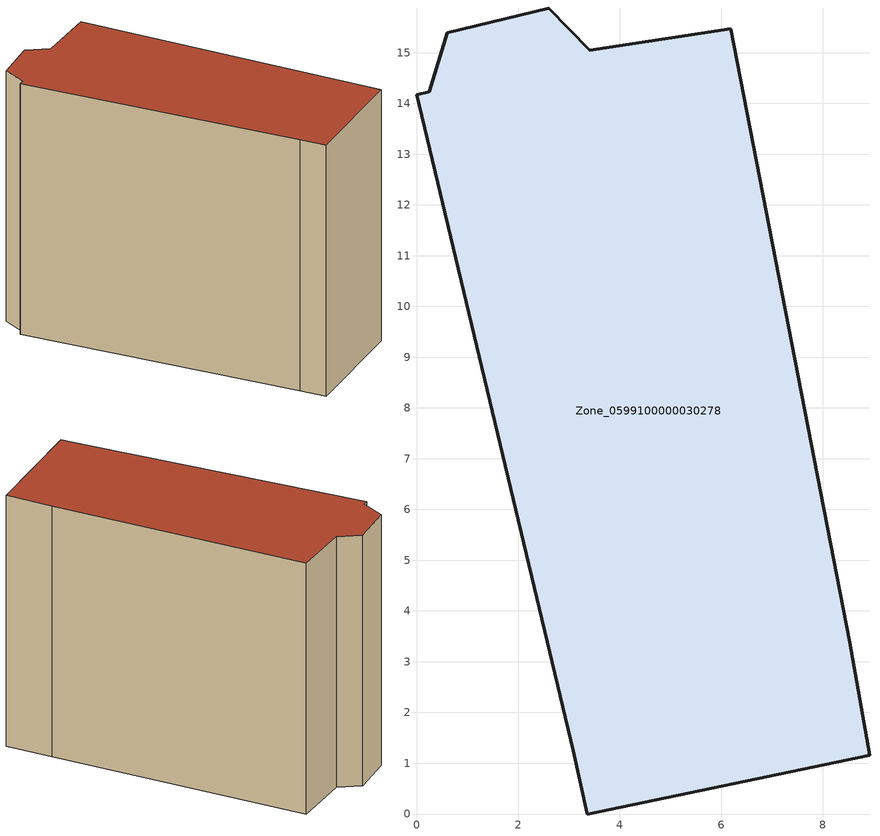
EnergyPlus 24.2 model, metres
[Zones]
Zone_0599100000030278
 floor ground (C_G): 0.25,14.23 0.6,15.39 2.6,15.88 3.41,15.05 6.19,15.47 8.53,3.38 8.93,1.16 3.36,0 3.08,1.25 0,14.17 z0
 wall outside (C_F): 3.41,15.05 2.6,15.88 0.6,15.39 0.25,14.23 0,14.17 3.08,1.25 3.36,0 8.93,1.16 8.53,3.38 6.19,15.47 3.41,15.05 z0:12.42
 roof outside (C_R): 8.53,3.38 6.19,15.47 3.41,15.05 2.6,15.88 0.6,15.39 0.25,14.23 0,14.17 3.08,1.25 3.36,0 8.93,1.16 z12.42
[BUILDING]
Pand.0599100000030278: North Axis=0; Terrain=City; Loads Convergence Tolerance Value=0.04; Temperature Convergence Tolerance Value=0.4; Solar Distribution=FullExterior; Maximum Number of Warmup Days=25; Minimum Number of Warmup Days=1
[Site:Location]
Rotterdam.The.Hague.AP_ZH_NLD Design_Conditions: Latitude=51.96; Longitude=4.45; Time Zone=1; Elevation=-4.5
[SITE:GROUNDTEMPERATURE:BUILDINGSURFACE]
18, 18, 18, 18, 18, 18, 18, 18, 18, 18, 18, 18
[MATERIAL] Thermal Absorptance=0.9; Solar Absorptance=0.7; Visible Absorptance=0.7
Name | Roughness | Thickness | Conductivity | Density | Specific Heat
G.TI.1946 | MediumSmooth | 0.15 | 1 | 540 | 1210
F.TI.1946 | Rough | 0.3 | 0.857143 | 1920 | 840
R.TI.1946 | MediumRough | 0.2 | 0.1 | 1500 | 1000
[CONSTRUCTION]
C_G: G.TI.1946
C_F: F.TI.1946
C_R: R.TI.1946
[ZONE]
Zone_0599100000030278: Type=1; Multiplier=1; Ceiling Height=Autocalculate; Volume=Autocalculate; Floor Area=autocalculate; Part of Total Floor Area=Yes
[ZONEINFILTRATION:DESIGNFLOWRATE]
Infil_Zone_0599100000030278: Zone or ZoneList or Space or SpaceList=Zone_0599100000030278; Schedule=AlwaysOn; Design Flow Rate Calculation Method=Flow/Area; Flow Rate per Floor Area=0.003; Constant Term Coefficient=1; Temperature Term Coefficient=0; Velocity Term Coefficient=0; Velocity Squared Term Coefficient=0
[HVACTEMPLATE:ZONE:IDEALLOADSAIRSYSTEM]
Zone_0599100000030278: Maximum Heating Supply Air Temperature=50; Minimum Cooling Supply Air Temperature=13; Maximum Heating Supply Air Humidity Ratio=0.0156; Minimum Cooling Supply Air Humidity Ratio=0.0077; Heating Limit=NoLimit; Cooling Limit=NoLimit; Dehumidification Control Type=ConstantSensibleHeatRatio; Cooling Sensible Heat Ratio=0.7; Dehumidification Setpoint=60; Humidification Control Type=None; Humidification Setpoint=30; Outdoor Air Method=None; Outdoor Air Flow Rate per Person=0.00944; Outdoor Air Flow Rate per Zone Floor Area=0; Outdoor Air Flow Rate per Zone=0; Demand Controlled Ventilation Type=None; Outdoor Air Economizer Type=NoEconomizer; Heat Recovery Type=None; Sensible Heat Recovery Effectiveness=0.7; Latent Heat Recovery Effectiveness=0.65
[ZONECONTROL:THERMOSTAT]
ThermostatControl_Zone_0599100000030278: Zone or ZoneList=Zone_0599100000030278; Control Type Schedule=DualSetpointControlType; Control 1=Thermostat_Zone_0599100000030278; Temperature Difference Between Cutout And Setpoint=0
[THERMOSTATSETPOINT:DUALSETPOINT]
Thermostat_Zone_0599100000030278: Heating Setpoint Temperature Schedule=HeatingSetpoint_Zone_0599100000030278; Cooling Setpoint Temperature Schedule=CoolingSetpoint_Zone_0599100000030278
[SCHEDULE:COMPACT]
HeatingSetpoint_Zone_0599100000030278: Through: 12/31, For: AllDays, Until: 24:00, 21
CoolingSetpoint_Zone_0599100000030278: Through: 12/31, For: AllDays, Until: 24:00, 24
DualSetpointControlType: Through: 12/31, For: AllDays, Until: 24:00, 4
AlwaysOn: Through: 12/31, For: AllDays, Until: 24:00, 1
